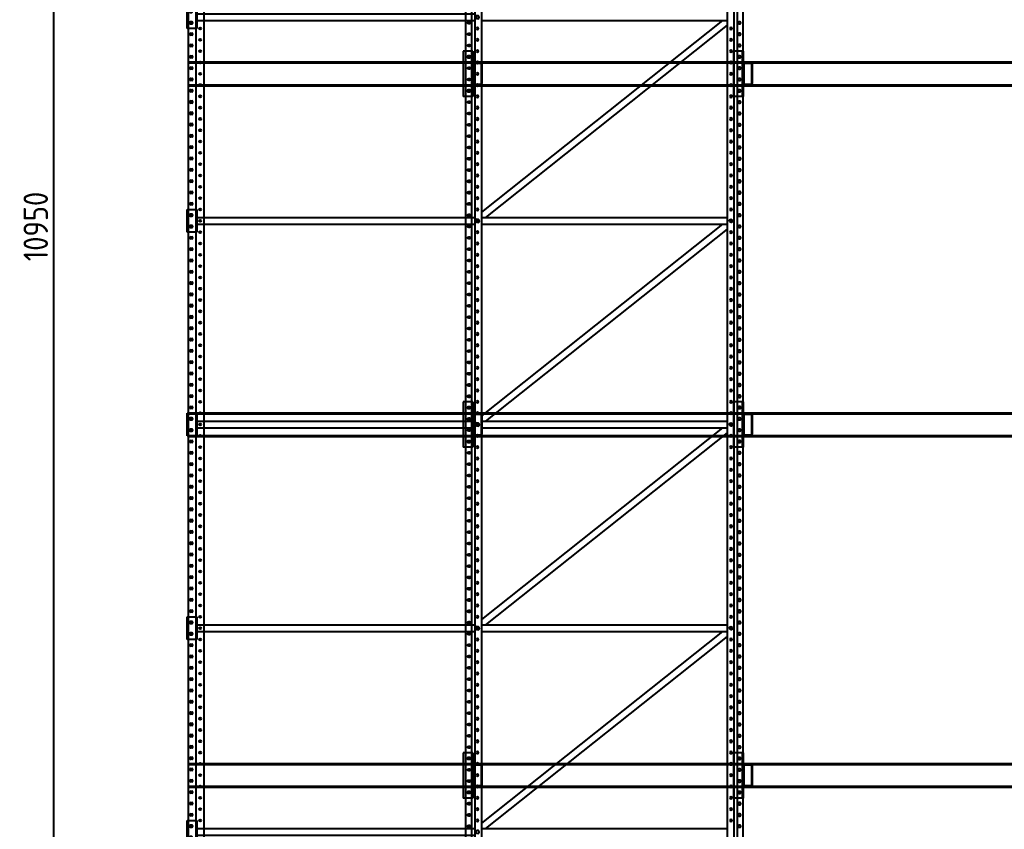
# Model space of a CAD drawing. Header units: millimetres. Extents: x 223 to 55669, y 510 to 13629.
# Drawn here: x 430 to 4778, y 3842 to 7420 of the extents above; entities that cross this region are included whole.
import ezdxf

# ---------------------------------------------------------------- set-up
doc = ezdxf.new("R2010")
doc.units = ezdxf.units.MM
doc.linetypes.add('LIN0', pattern=[0])
doc.layers.add('02', color=2, linetype='Continuous')
doc.layers.add('9.3 - LEGENDA', color=7, linetype='Continuous')
doc.layers.add('MONTANTE', color=170, linetype='LIN0', lineweight=25)
doc.styles.add('DIM', font='dim.shx')
doc.dimstyles.new('CORTES', dxfattribs={"dimscale": 1.2, "dimtxt": 90, "dimasz": 45, "dimexe": 1.25, "dimexo": 40, "dimgap": 20, "dimtad": 1, "dimdec": 0, "dimzin": 9, "dimdsep": 46, "dimtxsty": 'DIM', "dimblk": 'OBLIQUE', "dimcen": 2.5, "dimclrd": 256, "dimclre": 256, "dimclrt": 256, "dimadec": 0, "dimazin": 0, "dimtfac": 1, "dimtdec": 0, "dimtmove": 0, "dimatfit": 0, "dimldrblk": 'OBLIQUE', "dimfxl": 0.04, "dimtolj": 1, "dimtzin": 1, "dimarcsym": 0})

# ---------------------------------------------------------------- blocks, each defined once
blk = doc.blocks.new('*U66')
at = {"layer": 'MONTANTE'}
for p, q in [((-1277.6, 10954.8), (-1277.6, 64.7)), ((-1251.5, 10954.8), (-1251.5, 64.7)), ((-1237.1, 10954.8), (-1237.1, 4.8)), ((-1207.9, 10954.8), (-1207.9, 4.8)), ((-122.4, 10954.8), (-122.4, 4.8)), ((-93.2, 10954.8), (-93.2, 4.8)), ((-78.8, 10954.8), (-78.8, 64.7)), ((-52.6, 10954.8), (-52.6, 64.7)), ((-122.4, 6389.7), (-1207.9, 6389.7)), ((-122.4, 6389.7), (-1207.9, 6389.7)), ((-1207.9, 6368.6), (-141.4, 5519.7)), ((-1186.6, 6389.7), (-122.4, 5543.2)), ((-122.4, 5519.7), (-1207.9, 5519.7)), ((-122.4, 5519.7), (-1207.9, 5519.7)), ((-122.4, 5489.7), (-1207.9, 5489.7)), ((-122.4, 5489.7), (-1207.9, 5489.7)), ((-1186.6, 5489.7), (-122.4, 4643.2)), ((-1207.9, 5468.6), (-141.4, 4619.7)), ((-122.4, 4619.7), (-1207.9, 4619.7)), ((-122.4, 4619.7), (-1207.9, 4619.7)), ((-122.4, 4589.7), (-1207.9, 4589.7)), ((-122.4, 4589.7), (-1207.9, 4589.7)), ((-1207.9, 4568.6), (-141.4, 3719.7)), ((-1186.6, 4589.7), (-122.4, 3743.2)), ((-122.4, 3719.7), (-1207.9, 3719.7)), ((-122.4, 3719.7), (-1207.9, 3719.7)), ((-122.4, 3689.7), (-1207.9, 3689.7)), ((-122.4, 3689.7), (-1207.9, 3689.7)), ((-1207.9, 3668.6), (-141.4, 2819.7)), ((-1186.6, 3689.7), (-122.4, 2843.2)), ((-122.4, 2819.7), (-1207.9, 2819.7)), ((-122.4, 2819.7), (-1207.9, 2819.7))]:
    blk.add_line(p, q, dxfattribs=at)
for points in [[(-1260.7, 6374.7), (-1263.7, 6374.7, -1), (-1263.7, 6383.7), (-1260.7, 6383.7, -1)], [(-69.6, 6374.7), (-66.6, 6374.7, 1), (-66.6, 6383.7), (-69.6, 6383.7, 1)], [(-1260.7, 6324.7), (-1263.7, 6324.7, -1), (-1263.7, 6333.7), (-1260.7, 6333.7, -1)], [(-69.6, 6324.7), (-66.6, 6324.7, 1), (-66.6, 6333.7), (-69.6, 6333.7, 1)], [(-1260.7, 6274.7), (-1263.7, 6274.7, -1), (-1263.7, 6283.7), (-1260.7, 6283.7, -1)], [(-69.6, 6274.7), (-66.6, 6274.7, 1), (-66.6, 6283.7), (-69.6, 6283.7, 1)], [(-1260.7, 6224.7), (-1263.7, 6224.7, -1), (-1263.7, 6233.7), (-1260.7, 6233.7, -1)], [(-69.6, 6224.7), (-66.6, 6224.7, 1), (-66.6, 6233.7), (-69.6, 6233.7, 1)], [(-1260.7, 6174.7), (-1263.7, 6174.7, -1), (-1263.7, 6183.7), (-1260.7, 6183.7, -1)], [(-69.6, 6174.7), (-66.6, 6174.7, 1), (-66.6, 6183.7), (-69.6, 6183.7, 1)], [(-1260.7, 6124.7), (-1263.7, 6124.7, -1), (-1263.7, 6133.7), (-1260.7, 6133.7, -1)], [(-69.6, 6124.7), (-66.6, 6124.7, 1), (-66.6, 6133.7), (-69.6, 6133.7, 1)], [(-1260.7, 6074.7), (-1263.7, 6074.7, -1), (-1263.7, 6083.7), (-1260.7, 6083.7, -1)], [(-69.6, 6074.7), (-66.6, 6074.7, 1), (-66.6, 6083.7), (-69.6, 6083.7, 1)], [(-1260.7, 6024.7), (-1263.7, 6024.7, -1), (-1263.7, 6033.7), (-1260.7, 6033.7, -1)], [(-69.6, 6024.7), (-66.6, 6024.7, 1), (-66.6, 6033.7), (-69.6, 6033.7, 1)], [(-1260.7, 5974.7), (-1263.7, 5974.7, -1), (-1263.7, 5983.7), (-1260.7, 5983.7, -1)], [(-69.6, 5974.7), (-66.6, 5974.7, 1), (-66.6, 5983.7), (-69.6, 5983.7, 1)], [(-1260.7, 5924.7), (-1263.7, 5924.7, -1), (-1263.7, 5933.7), (-1260.7, 5933.7, -1)], [(-69.6, 5924.7), (-66.6, 5924.7, 1), (-66.6, 5933.7), (-69.6, 5933.7, 1)], [(-1260.7, 5874.7), (-1263.7, 5874.7, -1), (-1263.7, 5883.7), (-1260.7, 5883.7, -1)], [(-69.6, 5874.7), (-66.6, 5874.7, 1), (-66.6, 5883.7), (-69.6, 5883.7, 1)], [(-1260.7, 5824.7), (-1263.7, 5824.7, -1), (-1263.7, 5833.7), (-1260.7, 5833.7, -1)], [(-69.6, 5824.7), (-66.6, 5824.7, 1), (-66.6, 5833.7), (-69.6, 5833.7, 1)], [(-1260.7, 5774.7), (-1263.7, 5774.7, -1), (-1263.7, 5783.7), (-1260.7, 5783.7, -1)], [(-69.6, 5774.7), (-66.6, 5774.7, 1), (-66.6, 5783.7), (-69.6, 5783.7, 1)], [(-1260.7, 5724.7), (-1263.7, 5724.7, -1), (-1263.7, 5733.7), (-1260.7, 5733.7, -1)], [(-69.6, 5724.7), (-66.6, 5724.7, 1), (-66.6, 5733.7), (-69.6, 5733.7, 1)], [(-1260.7, 5674.7), (-1263.7, 5674.7, -1), (-1263.7, 5683.7), (-1260.7, 5683.7, -1)], [(-69.6, 5674.7), (-66.6, 5674.7, 1), (-66.6, 5683.7), (-69.6, 5683.7, 1)], [(-1260.7, 5624.7), (-1263.7, 5624.7, -1), (-1263.7, 5633.7), (-1260.7, 5633.7, -1)], [(-69.6, 5624.7), (-66.6, 5624.7, 1), (-66.6, 5633.7), (-69.6, 5633.7, 1)], [(-1260.7, 5574.7), (-1263.7, 5574.7, -1), (-1263.7, 5583.7), (-1260.7, 5583.7, -1)], [(-69.6, 5574.7), (-66.6, 5574.7, 1), (-66.6, 5583.7), (-69.6, 5583.7, 1)], [(-1260.7, 5524.7), (-1263.7, 5524.7, -1), (-1263.7, 5533.7), (-1260.7, 5533.7, -1)], [(-69.6, 5524.7), (-66.6, 5524.7, 1), (-66.6, 5533.7), (-69.6, 5533.7, 1)], [(-1260.7, 5474.7), (-1263.7, 5474.7, -1), (-1263.7, 5483.7), (-1260.7, 5483.7, -1)], [(-69.6, 5474.7), (-66.6, 5474.7, 1), (-66.6, 5483.7), (-69.6, 5483.7, 1)], [(-1260.7, 5424.7), (-1263.7, 5424.7, -1), (-1263.7, 5433.7), (-1260.7, 5433.7, -1)], [(-69.6, 5424.7), (-66.6, 5424.7, 1), (-66.6, 5433.7), (-69.6, 5433.7, 1)], [(-1260.7, 5374.7), (-1263.7, 5374.7, -1), (-1263.7, 5383.7), (-1260.7, 5383.7, -1)], [(-69.6, 5374.7), (-66.6, 5374.7, 1), (-66.6, 5383.7), (-69.6, 5383.7, 1)], [(-1260.7, 5324.7), (-1263.7, 5324.7, -1), (-1263.7, 5333.7), (-1260.7, 5333.7, -1)], [(-69.6, 5324.7), (-66.6, 5324.7, 1), (-66.6, 5333.7), (-69.6, 5333.7, 1)], [(-1260.7, 5274.7), (-1263.7, 5274.7, -1), (-1263.7, 5283.7), (-1260.7, 5283.7, -1)], [(-69.6, 5274.7), (-66.6, 5274.7, 1), (-66.6, 5283.7), (-69.6, 5283.7, 1)], [(-1260.7, 5224.7), (-1263.7, 5224.7, -1), (-1263.7, 5233.7), (-1260.7, 5233.7, -1)], [(-69.6, 5224.7), (-66.6, 5224.7, 1), (-66.6, 5233.7), (-69.6, 5233.7, 1)], [(-1260.7, 5174.7), (-1263.7, 5174.7, -1), (-1263.7, 5183.7), (-1260.7, 5183.7, -1)], [(-69.6, 5174.7), (-66.6, 5174.7, 1), (-66.6, 5183.7), (-69.6, 5183.7, 1)], [(-1260.7, 5124.7), (-1263.7, 5124.7, -1), (-1263.7, 5133.7), (-1260.7, 5133.7, -1)], [(-69.6, 5124.7), (-66.6, 5124.7, 1), (-66.6, 5133.7), (-69.6, 5133.7, 1)], [(-1260.7, 5074.7), (-1263.7, 5074.7, -1), (-1263.7, 5083.7), (-1260.7, 5083.7, -1)], [(-69.6, 5074.7), (-66.6, 5074.7, 1), (-66.6, 5083.7), (-69.6, 5083.7, 1)], [(-1260.7, 5024.7), (-1263.7, 5024.7, -1), (-1263.7, 5033.7), (-1260.7, 5033.7, -1)], [(-69.6, 5024.7), (-66.6, 5024.7, 1), (-66.6, 5033.7), (-69.6, 5033.7, 1)], [(-1260.7, 4974.7), (-1263.7, 4974.7, -1), (-1263.7, 4983.7), (-1260.7, 4983.7, -1)], [(-69.6, 4974.7), (-66.6, 4974.7, 1), (-66.6, 4983.7), (-69.6, 4983.7, 1)], [(-1260.7, 4924.7), (-1263.7, 4924.7, -1), (-1263.7, 4933.7), (-1260.7, 4933.7, -1)], [(-69.6, 4924.7), (-66.6, 4924.7, 1), (-66.6, 4933.7), (-69.6, 4933.7, 1)], [(-1260.7, 4874.7), (-1263.7, 4874.7, -1), (-1263.7, 4883.7), (-1260.7, 4883.7, -1)], [(-69.6, 4874.7), (-66.6, 4874.7, 1), (-66.6, 4883.7), (-69.6, 4883.7, 1)], [(-1260.7, 4824.7), (-1263.7, 4824.7, -1), (-1263.7, 4833.7), (-1260.7, 4833.7, -1)], [(-69.6, 4824.7), (-66.6, 4824.7, 1), (-66.6, 4833.7), (-69.6, 4833.7, 1)], [(-1260.7, 4774.7), (-1263.7, 4774.7, -1), (-1263.7, 4783.7), (-1260.7, 4783.7, -1)], [(-69.6, 4774.7), (-66.6, 4774.7, 1), (-66.6, 4783.7), (-69.6, 4783.7, 1)], [(-1260.7, 4724.7), (-1263.7, 4724.7, -1), (-1263.7, 4733.7), (-1260.7, 4733.7, -1)], [(-69.6, 4724.7), (-66.6, 4724.7, 1), (-66.6, 4733.7), (-69.6, 4733.7, 1)], [(-1260.7, 4674.7), (-1263.7, 4674.7, -1), (-1263.7, 4683.7), (-1260.7, 4683.7, -1)], [(-69.6, 4674.7), (-66.6, 4674.7, 1), (-66.6, 4683.7), (-69.6, 4683.7, 1)], [(-1260.7, 4624.7), (-1263.7, 4624.7, -1), (-1263.7, 4633.7), (-1260.7, 4633.7, -1)], [(-69.6, 4624.7), (-66.6, 4624.7, 1), (-66.6, 4633.7), (-69.6, 4633.7, 1)], [(-1260.7, 4574.7), (-1263.7, 4574.7, -1), (-1263.7, 4583.7), (-1260.7, 4583.7, -1)], [(-69.6, 4574.7), (-66.6, 4574.7, 1), (-66.6, 4583.7), (-69.6, 4583.7, 1)], [(-1260.7, 4524.7), (-1263.7, 4524.7, -1), (-1263.7, 4533.7), (-1260.7, 4533.7, -1)], [(-69.6, 4524.7), (-66.6, 4524.7, 1), (-66.6, 4533.7), (-69.6, 4533.7, 1)], [(-1260.7, 4474.7), (-1263.7, 4474.7, -1), (-1263.7, 4483.7), (-1260.7, 4483.7, -1)], [(-69.6, 4474.7), (-66.6, 4474.7, 1), (-66.6, 4483.7), (-69.6, 4483.7, 1)], [(-1260.7, 4424.7), (-1263.7, 4424.7, -1), (-1263.7, 4433.7), (-1260.7, 4433.7, -1)], [(-69.6, 4424.7), (-66.6, 4424.7, 1), (-66.6, 4433.7), (-69.6, 4433.7, 1)], [(-1260.7, 4374.7), (-1263.7, 4374.7, -1), (-1263.7, 4383.7), (-1260.7, 4383.7, -1)], [(-69.6, 4374.7), (-66.6, 4374.7, 1), (-66.6, 4383.7), (-69.6, 4383.7, 1)], [(-1260.7, 4324.7), (-1263.7, 4324.7, -1), (-1263.7, 4333.7), (-1260.7, 4333.7, -1)], [(-69.6, 4324.7), (-66.6, 4324.7, 1), (-66.6, 4333.7), (-69.6, 4333.7, 1)], [(-1260.7, 4274.7), (-1263.7, 4274.7, -1), (-1263.7, 4283.7), (-1260.7, 4283.7, -1)], [(-69.6, 4274.7), (-66.6, 4274.7, 1), (-66.6, 4283.7), (-69.6, 4283.7, 1)], [(-1260.7, 4224.7), (-1263.7, 4224.7, -1), (-1263.7, 4233.7), (-1260.7, 4233.7, -1)], [(-69.6, 4224.7), (-66.6, 4224.7, 1), (-66.6, 4233.7), (-69.6, 4233.7, 1)], [(-1260.7, 4174.7), (-1263.7, 4174.7, -1), (-1263.7, 4183.7), (-1260.7, 4183.7, -1)], [(-69.6, 4174.7), (-66.6, 4174.7, 1), (-66.6, 4183.7), (-69.6, 4183.7, 1)], [(-1260.7, 4124.7), (-1263.7, 4124.7, -1), (-1263.7, 4133.7), (-1260.7, 4133.7, -1)], [(-69.6, 4124.7), (-66.6, 4124.7, 1), (-66.6, 4133.7), (-69.6, 4133.7, 1)], [(-1260.7, 4074.7), (-1263.7, 4074.7, -1), (-1263.7, 4083.7), (-1260.7, 4083.7, -1)], [(-69.6, 4074.7), (-66.6, 4074.7, 1), (-66.6, 4083.7), (-69.6, 4083.7, 1)], [(-1260.7, 4024.7), (-1263.7, 4024.7, -1), (-1263.7, 4033.7), (-1260.7, 4033.7, -1)], [(-69.6, 4024.7), (-66.6, 4024.7, 1), (-66.6, 4033.7), (-69.6, 4033.7, 1)], [(-1260.7, 3974.7), (-1263.7, 3974.7, -1), (-1263.7, 3983.7), (-1260.7, 3983.7, -1)], [(-69.6, 3974.7), (-66.6, 3974.7, 1), (-66.6, 3983.7), (-69.6, 3983.7, 1)], [(-1260.7, 3924.7), (-1263.7, 3924.7, -1), (-1263.7, 3933.7), (-1260.7, 3933.7, -1)], [(-69.6, 3924.7), (-66.6, 3924.7, 1), (-66.6, 3933.7), (-69.6, 3933.7, 1)], [(-1260.7, 3874.7), (-1263.7, 3874.7, -1), (-1263.7, 3883.7), (-1260.7, 3883.7, -1)], [(-69.6, 3874.7), (-66.6, 3874.7, 1), (-66.6, 3883.7), (-69.6, 3883.7, 1)], [(-1260.7, 3824.7), (-1263.7, 3824.7, -1), (-1263.7, 3833.7), (-1260.7, 3833.7, -1)], [(-69.6, 3824.7), (-66.6, 3824.7, 1), (-66.6, 3833.7), (-69.6, 3833.7, 1)], [(-1260.7, 3774.7), (-1263.7, 3774.7, -1), (-1263.7, 3783.7), (-1260.7, 3783.7, -1)], [(-69.6, 3774.7), (-66.6, 3774.7, 1), (-66.6, 3783.7), (-69.6, 3783.7, 1)], [(-1260.7, 3724.7), (-1263.7, 3724.7, -1), (-1263.7, 3733.7), (-1260.7, 3733.7, -1)], [(-69.6, 3724.7), (-66.6, 3724.7, 1), (-66.6, 3733.7), (-69.6, 3733.7, 1)], [(-1260.7, 3674.7), (-1263.7, 3674.7, -1), (-1263.7, 3683.7), (-1260.7, 3683.7, -1)], [(-69.6, 3674.7), (-66.6, 3674.7, 1), (-66.6, 3683.7), (-69.6, 3683.7, 1)], [(-1260.7, 3624.7), (-1263.7, 3624.7, -1), (-1263.7, 3633.7), (-1260.7, 3633.7, -1)], [(-69.6, 3624.7), (-66.6, 3624.7, 1), (-66.6, 3633.7), (-69.6, 3633.7, 1)], [(-1260.7, 3574.7), (-1263.7, 3574.7, -1), (-1263.7, 3583.7), (-1260.7, 3583.7, -1)], [(-69.6, 3574.7), (-66.6, 3574.7, 1), (-66.6, 3583.7), (-69.6, 3583.7, 1)], [(-1260.7, 3524.7), (-1263.7, 3524.7, -1), (-1263.7, 3533.7), (-1260.7, 3533.7, -1)], [(-69.6, 3524.7), (-66.6, 3524.7, 1), (-66.6, 3533.7), (-69.6, 3533.7, 1)], [(-1260.7, 3474.7), (-1263.7, 3474.7, -1), (-1263.7, 3483.7), (-1260.7, 3483.7, -1)], [(-69.6, 3474.7), (-66.6, 3474.7, 1), (-66.6, 3483.7), (-69.6, 3483.7, 1)], [(-1260.7, 3424.7), (-1263.7, 3424.7, -1), (-1263.7, 3433.7), (-1260.7, 3433.7, -1)], [(-69.6, 3424.7), (-66.6, 3424.7, 1), (-66.6, 3433.7), (-69.6, 3433.7, 1)], [(-1260.7, 3374.7), (-1263.7, 3374.7, -1), (-1263.7, 3383.7), (-1260.7, 3383.7, -1)], [(-69.6, 3374.7), (-66.6, 3374.7, 1), (-66.6, 3383.7), (-69.6, 3383.7, 1)], [(-1260.7, 3324.7), (-1263.7, 3324.7, -1), (-1263.7, 3333.7), (-1260.7, 3333.7, -1)], [(-69.6, 3324.7), (-66.6, 3324.7, 1), (-66.6, 3333.7), (-69.6, 3333.7, 1)], [(-1260.7, 3274.7), (-1263.7, 3274.7, -1), (-1263.7, 3283.7), (-1260.7, 3283.7, -1)], [(-69.6, 3274.7), (-66.6, 3274.7, 1), (-66.6, 3283.7), (-69.6, 3283.7, 1)], [(-1260.7, 3224.7), (-1263.7, 3224.7, -1), (-1263.7, 3233.7), (-1260.7, 3233.7, -1)], [(-69.6, 3224.7), (-66.6, 3224.7, 1), (-66.6, 3233.7), (-69.6, 3233.7, 1)], [(-1260.7, 3174.7), (-1263.7, 3174.7, -1), (-1263.7, 3183.7), (-1260.7, 3183.7, -1)], [(-69.6, 3174.7), (-66.6, 3174.7, 1), (-66.6, 3183.7), (-69.6, 3183.7, 1)], [(-1260.7, 3124.7), (-1263.7, 3124.7, -1), (-1263.7, 3133.7), (-1260.7, 3133.7, -1)], [(-69.6, 3124.7), (-66.6, 3124.7, 1), (-66.6, 3133.7), (-69.6, 3133.7, 1)], [(-1260.7, 3074.7), (-1263.7, 3074.7, -1), (-1263.7, 3083.7), (-1260.7, 3083.7, -1)], [(-69.6, 3074.7), (-66.6, 3074.7, 1), (-66.6, 3083.7), (-69.6, 3083.7, 1)], [(-1260.7, 3024.7), (-1263.7, 3024.7, -1), (-1263.7, 3033.7), (-1260.7, 3033.7, -1)], [(-69.6, 3024.7), (-66.6, 3024.7, 1), (-66.6, 3033.7), (-69.6, 3033.7, 1)], [(-1260.7, 2974.7), (-1263.7, 2974.7, -1), (-1263.7, 2983.7), (-1260.7, 2983.7, -1)], [(-69.6, 2974.7), (-66.6, 2974.7, 1), (-66.6, 2983.7), (-69.6, 2983.7, 1)], [(-1260.7, 2924.7), (-1263.7, 2924.7, -1), (-1263.7, 2933.7), (-1260.7, 2933.7, -1)], [(-69.6, 2924.7), (-66.6, 2924.7, 1), (-66.6, 2933.7), (-69.6, 2933.7, 1)], [(-1260.7, 2874.7), (-1263.7, 2874.7, -1), (-1263.7, 2883.7), (-1260.7, 2883.7, -1)], [(-69.6, 2874.7), (-66.6, 2874.7, 1), (-66.6, 2883.7), (-69.6, 2883.7, 1)], [(-1260.7, 2824.7), (-1263.7, 2824.7, -1), (-1263.7, 2833.7), (-1260.7, 2833.7, -1)], [(-69.6, 2824.7), (-66.6, 2824.7, 1), (-66.6, 2833.7), (-69.6, 2833.7, 1)]]:
    blk.add_lwpolyline(points, format="xyb", close=True, dxfattribs=at)
for points in [[(-1223.9, 5512), (-1230.7, 5509.2), (-1231.7, 5502), (-1225.9, 5497.5), (-1219.1, 5500.3), (-1218.1, 5507.5), (-1223.9, 5512)], [(-1223.9, 5512), (-1230.7, 5509.2), (-1231.7, 5502), (-1225.9, 5497.5), (-1219.1, 5500.3), (-1218.1, 5507.5), (-1223.9, 5512)], [(-104.4, 5512), (-111.2, 5509.2), (-112.2, 5502), (-106.4, 5497.5), (-99.6, 5500.3), (-98.6, 5507.5), (-104.4, 5512)], [(-104.4, 5512), (-111.2, 5509.2), (-112.2, 5502), (-106.4, 5497.5), (-99.6, 5500.3), (-98.6, 5507.5), (-104.4, 5512)], [(-1223.9, 4612), (-1230.7, 4609.2), (-1231.7, 4602), (-1225.9, 4597.5), (-1219.1, 4600.3), (-1218.1, 4607.5), (-1223.9, 4612)], [(-1223.9, 4612), (-1230.7, 4609.2), (-1231.7, 4602), (-1225.9, 4597.5), (-1219.1, 4600.3), (-1218.1, 4607.5), (-1223.9, 4612)], [(-104.4, 4612), (-111.2, 4609.2), (-112.2, 4602), (-106.4, 4597.5), (-99.6, 4600.3), (-98.6, 4607.5), (-104.4, 4612)], [(-104.4, 4612), (-111.2, 4609.2), (-112.2, 4602), (-106.4, 4597.5), (-99.6, 4600.3), (-98.6, 4607.5), (-104.4, 4612)], [(-1223.9, 3712), (-1230.7, 3709.2), (-1231.7, 3702), (-1225.9, 3697.5), (-1219.1, 3700.3), (-1218.1, 3707.5), (-1223.9, 3712)], [(-1223.9, 3712), (-1230.7, 3709.2), (-1231.7, 3702), (-1225.9, 3697.5), (-1219.1, 3700.3), (-1218.1, 3707.5), (-1223.9, 3712)], [(-104.4, 3712), (-111.2, 3709.2), (-112.2, 3702), (-106.4, 3697.5), (-99.6, 3700.3), (-98.6, 3707.5), (-104.4, 3712)], [(-104.4, 3712), (-111.2, 3709.2), (-112.2, 3702), (-106.4, 3697.5), (-99.6, 3700.3), (-98.6, 3707.5), (-104.4, 3712)]]:
    blk.add_lwpolyline(points, dxfattribs=at)
for centre in [(-1224.9, 6354.7), (-105.4, 6354.7), (-1224.9, 6304.7), (-105.4, 6304.7), (-1224.9, 6254.7), (-105.4, 6254.7), (-1224.9, 6204.7), (-105.4, 6204.7), (-1224.9, 6154.7), (-105.4, 6154.7), (-1224.9, 6104.7), (-105.4, 6104.7), (-1224.9, 6054.7), (-105.4, 6054.7), (-1224.9, 6004.7), (-105.4, 6004.7), (-1224.9, 5954.7), (-105.4, 5954.7), (-1224.9, 5904.7), (-105.4, 5904.7), (-1224.9, 5854.7), (-105.4, 5854.7), (-1224.9, 5804.7), (-105.4, 5804.7), (-1224.9, 5754.7), (-105.4, 5754.7), (-1224.9, 5704.7), (-105.4, 5704.7), (-1224.9, 5654.7), (-105.4, 5654.7), (-1224.9, 5604.7), (-105.4, 5604.7), (-1224.9, 5554.7), (-105.4, 5554.7), (-1224.9, 5504.7), (-105.4, 5504.7), (-1224.9, 5454.7), (-105.4, 5454.7), (-1224.9, 5404.7), (-105.4, 5404.7), (-1224.9, 5354.7), (-105.4, 5354.7), (-1224.9, 5304.7), (-105.4, 5304.7), (-1224.9, 5254.7), (-105.4, 5254.7), (-1224.9, 5204.7), (-105.4, 5204.7), (-1224.9, 5154.7), (-105.4, 5154.7), (-1224.9, 5104.7), (-105.4, 5104.7), (-1224.9, 5054.7), (-105.4, 5054.7), (-1224.9, 5004.7), (-105.4, 5004.7), (-1224.9, 4954.7), (-105.4, 4954.7), (-1224.9, 4904.7), (-105.4, 4904.7), (-1224.9, 4854.7), (-105.4, 4854.7), (-1224.9, 4804.7), (-105.4, 4804.7), (-1224.9, 4754.7), (-105.4, 4754.7), (-1224.9, 4704.7), (-105.4, 4704.7), (-1224.9, 4654.7), (-105.4, 4654.7), (-1224.9, 4604.7), (-105.4, 4604.7), (-1224.9, 4554.7), (-105.4, 4554.7), (-1224.9, 4504.7), (-105.4, 4504.7), (-1224.9, 4454.7), (-105.4, 4454.7), (-1224.9, 4404.7), (-105.4, 4404.7), (-1224.9, 4354.7), (-105.4, 4354.7), (-1224.9, 4304.7), (-105.4, 4304.7), (-1224.9, 4254.7), (-105.4, 4254.7), (-1224.9, 4204.7), (-105.4, 4204.7), (-1224.9, 4154.7), (-105.4, 4154.7), (-1224.9, 4104.7), (-105.4, 4104.7), (-1224.9, 4054.7), (-105.4, 4054.7), (-1224.9, 4004.7), (-105.4, 4004.7), (-1224.9, 3954.7), (-105.4, 3954.7), (-1224.9, 3904.7), (-105.4, 3904.7), (-1224.9, 3854.7), (-105.4, 3854.7), (-1224.9, 3804.7), (-105.4, 3804.7), (-1224.9, 3754.7), (-105.4, 3754.7), (-1224.9, 3704.7), (-105.4, 3704.7), (-1224.9, 3654.7), (-105.4, 3654.7), (-1224.9, 3604.7), (-105.4, 3604.7), (-1224.9, 3554.7), (-105.4, 3554.7), (-1224.9, 3504.7), (-105.4, 3504.7), (-1224.9, 3454.7), (-105.4, 3454.7), (-1224.9, 3404.7), (-105.4, 3404.7), (-1224.9, 3354.7), (-105.4, 3354.7), (-1224.9, 3304.7), (-105.4, 3304.7), (-1224.9, 3254.7), (-105.4, 3254.7), (-1224.9, 3204.7), (-105.4, 3204.7), (-1224.9, 3154.7), (-105.4, 3154.7), (-1224.9, 3104.7), (-105.4, 3104.7), (-1224.9, 3054.7), (-105.4, 3054.7), (-1224.9, 3004.7), (-105.4, 3004.7), (-1224.9, 2954.7), (-105.4, 2954.7), (-1224.9, 2904.7), (-105.4, 2904.7), (-1224.9, 2854.7), (-105.4, 2854.7)]:
    blk.add_circle(centre, 4.5, dxfattribs=at)
blk = doc.blocks.new('*U356')
blk.add_blockref('*U66', (145, -6477.375))
blk = doc.blocks.new('*U355')
at = {"color": 0, "linetype": 'ByBlock', "lineweight": -2, "transparency": 16777216}
blk.add_blockref('*U356', (0, 0), dxfattribs=at)
blk = doc.blocks.new('*U74')
at = {"color": 7, "linetype": 'Continuous', "lineweight": 25}
for p, q in [((-38, 50), (-38, -150)), ((0, 50), (0, -150)), ((4.2, 50), (4.2, -150)), ((-10.6, 29), (-15.6, 29)), ((-15.6, 21), (-10.6, 21)), ((6.2, -17.8), (4.2, -17.8)), ((6.2, -6.8), (6.2, -17.8)), ((8.2, -91.9), (8.2, -7.8)), ((44.2, -2.8), (8.2, -2.8)), ((40.2, -4.8), (8.2, -4.8)), ((42.2, -92.9), (42.2, -6.8)), ((44.2, -92.9), (44.2, -9.8)), ((6.2, -81.9), (4.2, -81.9)), ((6.2, -81.9), (6.2, -92.9)), ((-10.6, -121), (-15.6, -121)), ((-15.6, -129), (-10.6, -129)), ((8.2, -94.9), (40.2, -94.9)), ((8.2, -96.9), (40.2, -96.9))]:
    blk.add_line(p, q, dxfattribs=at)
for p, q in [((4.2, 50), (-38, 50)), ((4.2, 0), (44.2, 0)), ((44.2, 0), (44.2, -6.8)), ((44.2, -6.8), (44.2, -92.9)), ((44.2, -100), (4.2, -100)), ((40.2, -96.9), (44.2, -96.9)), ((44.2, -100), (44.2, -92.9)), ((4.2, -150), (-38, -150))]:
    blk.add_line(p, q)
for centre, radius, start, end in [((-15.6, 25), 4, 90, 270), ((-10.6, 25), 4, 270, 90), ((8.2, -6.8), 4, 90, 180), ((8.2, -6.8), 2, 90, 180), ((11.2, -7.8), 3, 90, 180), ((40.2, -6.8), 4, 0, 90), ((40.2, -6.8), 2, 0, 90), ((-15.6, -125), 4, 90, 270), ((-10.6, -125), 4, 270, 90), ((8.2, -92.9), 4, 180, 270), ((8.2, -92.9), 2, 180, 270), ((11.2, -91.9), 3, 180, 270), ((40.2, -92.9), 2, 270, 0), ((40.2, -92.9), 4, 270, 0)]:
    blk.add_arc(centre, radius, start, end, dxfattribs=at)
blk = doc.blocks.new('*U358')
for points in [[(-957, 50.5), (-5858, 50.5), (-5858, 47.5), (-917, 47.5)], [(-917, -50.2), (-5858, -50.2), (-5858, -53.2), (-957, -53.2)]]:
    blk.add_lwpolyline(points)
at = {"layer": '02'}
for p in [(-4605.3, 49.3), (-3411.3, 49.3)]:
    blk.add_blockref('*U74', p, dxfattribs=at)
blk = doc.blocks.new('*U357')
at = {"color": 0, "linetype": 'ByBlock', "lineweight": -2, "transparency": 16777216}
for p in [(0, 4650), (0, 3100), (0, 1550)]:
    blk.add_blockref('*U358', p, dxfattribs=at)
blk = doc.blocks.new('_Oblique')
at = {"color": 0, "linetype": 'ByBlock', "lineweight": -2, "transparency": 16777216}
blk.add_line((-0.5, -0.5), (0.5, 0.5), dxfattribs=at)
blk = doc.blocks.new('*D462')
at = {"layer": '9.3 - LEGENDA', "lineweight": -2}
for p, q in [((1125.6, 11980.7), (577.2, 11980.7)), ((578.7, 11980.7), (578.7, 1030.7)), ((1172.4, 1030.7), (577.2, 1030.7))]:
    blk.add_line(p, q, dxfattribs=at)
at = {"layer": 'Defpoints', "color": 0}
for p in [(1173.6, 11980.7), (578.7, 1030.7), (1220.4, 1030.7)]:
    blk.add_point(p, dxfattribs=at)
at = {"layer": '9.3 - LEGENDA', "lineweight": -2, "xscale": 54, "yscale": 54, "zscale": 54}
for p, rotation in [((578.7, 11980.7), 90), ((578.7, 1030.7), 270)]:
    blk.add_blockref('_Oblique', p, dxfattribs=dict(at, rotation=rotation))
at = {"layer": '9.3 - LEGENDA', "insert": (500.7, 6505.7), "char_height": 108, "attachment_point": 5, "rotation": 90, "style": 'DIM'}
blk.add_mtext('\\A1;10950', dxfattribs=at)
blk = doc.blocks.new('*U161')
at = {"layer": 'MONTANTE'}
for p, q in [((-92.3, 10954.8), (-92.3, 64.7)), ((-56.7, 64.7), (-56.7, 10954.8)), ((-22.9, 10954.8), (-22.9, 4.7)), ((-79.7, 6384.3), (-76.7, 6384.3)), ((-76.7, 6375.3), (-79.7, 6375.3)), ((-79.7, 6334.3), (-76.7, 6334.3)), ((-76.7, 6325.3), (-79.7, 6325.3)), ((-79.7, 6284.3), (-76.7, 6284.3)), ((-76.7, 6275.3), (-79.7, 6275.3)), ((-79.7, 6234.3), (-76.7, 6234.3)), ((-76.7, 6225.3), (-79.7, 6225.3)), ((-79.7, 6184.3), (-76.7, 6184.3)), ((-76.7, 6175.3), (-79.7, 6175.3)), ((-79.7, 6134.3), (-76.7, 6134.3)), ((-76.7, 6125.3), (-79.7, 6125.3)), ((-79.7, 6084.3), (-76.7, 6084.3)), ((-76.7, 6075.3), (-79.7, 6075.3)), ((-79.7, 6034.3), (-76.7, 6034.3)), ((-76.7, 6025.3), (-79.7, 6025.3)), ((-79.7, 5984.3), (-76.7, 5984.3)), ((-76.7, 5975.3), (-79.7, 5975.3)), ((-79.7, 5934.3), (-76.7, 5934.3)), ((-76.7, 5925.3), (-79.7, 5925.3)), ((-79.7, 5884.3), (-76.7, 5884.3)), ((-76.7, 5875.3), (-79.7, 5875.3)), ((-79.7, 5834.3), (-76.7, 5834.3)), ((-76.7, 5825.3), (-79.7, 5825.3)), ((-79.7, 5784.3), (-76.7, 5784.3)), ((-76.7, 5775.3), (-79.7, 5775.3)), ((-79.7, 5734.3), (-76.7, 5734.3)), ((-76.7, 5725.3), (-79.7, 5725.3)), ((-79.7, 5684.3), (-76.7, 5684.3)), ((-76.7, 5675.3), (-79.7, 5675.3)), ((-79.7, 5634.3), (-76.7, 5634.3)), ((-76.7, 5625.3), (-79.7, 5625.3)), ((-79.7, 5584.3), (-76.7, 5584.3)), ((-76.7, 5575.3), (-79.7, 5575.3)), ((-79.7, 5534.3), (-76.7, 5534.3)), ((-76.7, 5525.3), (-79.7, 5525.3)), ((-79.7, 5484.3), (-76.7, 5484.3)), ((-76.7, 5475.3), (-79.7, 5475.3)), ((-79.7, 5434.3), (-76.7, 5434.3)), ((-76.7, 5425.3), (-79.7, 5425.3)), ((-79.7, 5384.3), (-76.7, 5384.3)), ((-76.7, 5375.3), (-79.7, 5375.3)), ((-79.7, 5334.3), (-76.7, 5334.3)), ((-76.7, 5325.3), (-79.7, 5325.3)), ((-79.7, 5284.3), (-76.7, 5284.3)), ((-76.7, 5275.3), (-79.7, 5275.3)), ((-79.7, 5234.3), (-76.7, 5234.3)), ((-76.7, 5225.3), (-79.7, 5225.3)), ((-79.7, 5184.3), (-76.7, 5184.3)), ((-76.7, 5175.3), (-79.7, 5175.3)), ((-79.7, 5134.3), (-76.7, 5134.3)), ((-76.7, 5125.3), (-79.7, 5125.3)), ((-79.7, 5084.3), (-76.7, 5084.3)), ((-76.7, 5075.3), (-79.7, 5075.3)), ((-79.7, 5034.3), (-76.7, 5034.3)), ((-76.7, 5025.3), (-79.7, 5025.3)), ((-79.7, 4984.3), (-76.7, 4984.3)), ((-76.7, 4975.3), (-79.7, 4975.3)), ((-79.7, 4934.3), (-76.7, 4934.3)), ((-76.7, 4925.3), (-79.7, 4925.3)), ((-79.7, 4884.3), (-76.7, 4884.3)), ((-76.7, 4875.3), (-79.7, 4875.3)), ((-79.7, 4834.3), (-76.7, 4834.3)), ((-76.7, 4825.3), (-79.7, 4825.3)), ((-79.7, 4784.3), (-76.7, 4784.3)), ((-76.7, 4775.3), (-79.7, 4775.3)), ((-79.7, 4734.3), (-76.7, 4734.3)), ((-76.7, 4725.3), (-79.7, 4725.3)), ((-79.7, 4684.3), (-76.7, 4684.3)), ((-76.7, 4675.3), (-79.7, 4675.3)), ((-79.7, 4634.3), (-76.7, 4634.3)), ((-76.7, 4625.3), (-79.7, 4625.3)), ((-79.7, 4584.3), (-76.7, 4584.3)), ((-76.7, 4575.3), (-79.7, 4575.3)), ((-79.7, 4534.3), (-76.7, 4534.3)), ((-76.7, 4525.3), (-79.7, 4525.3)), ((-79.7, 4484.3), (-76.7, 4484.3)), ((-76.7, 4475.3), (-79.7, 4475.3)), ((-79.7, 4434.3), (-76.7, 4434.3)), ((-76.7, 4425.3), (-79.7, 4425.3)), ((-79.7, 4384.3), (-76.7, 4384.3)), ((-76.7, 4375.3), (-79.7, 4375.3)), ((-79.7, 4334.3), (-76.7, 4334.3)), ((-76.7, 4325.3), (-79.7, 4325.3)), ((-79.7, 4284.3), (-76.7, 4284.3)), ((-76.7, 4275.3), (-79.7, 4275.3)), ((-79.7, 4234.3), (-76.7, 4234.3)), ((-76.7, 4225.3), (-79.7, 4225.3)), ((-79.7, 4184.3), (-76.7, 4184.3)), ((-76.7, 4175.3), (-79.7, 4175.3)), ((-79.7, 4134.3), (-76.7, 4134.3)), ((-76.7, 4125.3), (-79.7, 4125.3)), ((-79.7, 4084.3), (-76.7, 4084.3)), ((-76.7, 4075.3), (-79.7, 4075.3)), ((-79.7, 4034.3), (-76.7, 4034.3)), ((-76.7, 4025.3), (-79.7, 4025.3)), ((-79.7, 3984.3), (-76.7, 3984.3)), ((-76.7, 3975.3), (-79.7, 3975.3)), ((-79.7, 3934.3), (-76.7, 3934.3)), ((-76.7, 3925.3), (-79.7, 3925.3)), ((-79.7, 3884.3), (-76.7, 3884.3)), ((-76.7, 3875.3), (-79.7, 3875.3)), ((-79.7, 3834.3), (-76.7, 3834.3)), ((-76.7, 3825.3), (-79.7, 3825.3)), ((-79.7, 3784.3), (-76.7, 3784.3)), ((-76.7, 3775.3), (-79.7, 3775.3)), ((-79.7, 3734.3), (-76.7, 3734.3)), ((-76.7, 3725.3), (-79.7, 3725.3)), ((-79.7, 3684.3), (-76.7, 3684.3)), ((-76.7, 3675.3), (-79.7, 3675.3)), ((-79.7, 3634.3), (-76.7, 3634.3)), ((-76.7, 3625.3), (-79.7, 3625.3)), ((-79.7, 3584.3), (-76.7, 3584.3)), ((-76.7, 3575.3), (-79.7, 3575.3)), ((-79.7, 3534.3), (-76.7, 3534.3)), ((-76.7, 3525.3), (-79.7, 3525.3)), ((-79.7, 3484.3), (-76.7, 3484.3)), ((-76.7, 3475.3), (-79.7, 3475.3)), ((-79.7, 3434.3), (-76.7, 3434.3)), ((-76.7, 3425.3), (-79.7, 3425.3)), ((-79.7, 3384.3), (-76.7, 3384.3)), ((-76.7, 3375.3), (-79.7, 3375.3)), ((-79.7, 3334.3), (-76.7, 3334.3)), ((-76.7, 3325.3), (-79.7, 3325.3)), ((-79.7, 3284.3), (-76.7, 3284.3)), ((-76.7, 3275.3), (-79.7, 3275.3)), ((-79.7, 3234.3), (-76.7, 3234.3)), ((-76.7, 3225.3), (-79.7, 3225.3)), ((-79.7, 3184.3), (-76.7, 3184.3)), ((-76.7, 3175.3), (-79.7, 3175.3)), ((-79.7, 3134.3), (-76.7, 3134.3)), ((-76.7, 3125.3), (-79.7, 3125.3)), ((-79.7, 3084.3), (-76.7, 3084.3)), ((-76.7, 3075.3), (-79.7, 3075.3)), ((-79.7, 3034.3), (-76.7, 3034.3)), ((-76.7, 3025.3), (-79.7, 3025.3)), ((-79.7, 2984.3), (-76.7, 2984.3)), ((-76.7, 2975.3), (-79.7, 2975.3)), ((-79.7, 2934.3), (-76.7, 2934.3)), ((-76.7, 2925.3), (-79.7, 2925.3)), ((-79.7, 2884.3), (-76.7, 2884.3)), ((-76.7, 2875.3), (-79.7, 2875.3)), ((-79.7, 2834.3), (-76.7, 2834.3)), ((-76.7, 2825.3), (-79.7, 2825.3))]:
    blk.add_line(p, q, dxfattribs=at)
for centre in [(-39, 6354.8), (-39, 6304.8), (-39, 6254.8), (-39, 6204.8), (-39, 6154.8), (-39, 6104.8), (-39, 6054.8), (-39, 6004.8), (-39, 5954.8), (-39, 5904.8), (-39, 5854.8), (-39, 5804.8), (-39, 5754.8), (-39, 5704.8), (-39, 5654.8), (-39, 5604.8), (-39, 5554.8), (-39, 5504.8), (-39, 5454.8), (-39, 5404.8), (-39, 5354.8), (-39, 5304.8), (-39, 5254.8), (-39, 5204.8), (-39, 5154.8), (-39, 5104.8), (-39, 5054.8), (-39, 5004.8), (-39, 4954.8), (-39, 4904.8), (-39, 4854.8), (-39, 4804.8), (-39, 4754.8), (-39, 4704.8), (-39, 4654.8), (-39, 4604.8), (-39, 4554.8), (-39, 4504.8), (-39, 4454.8), (-39, 4404.8), (-39, 4354.8), (-39, 4304.8), (-39, 4254.8), (-39, 4204.8), (-39, 4154.8), (-39, 4104.8), (-39, 4054.8), (-39, 4004.8), (-39, 3954.8), (-39, 3904.8), (-39, 3854.8), (-39, 3804.8), (-39, 3754.8), (-39, 3704.8), (-39, 3654.8), (-39, 3604.8), (-39, 3554.8), (-39, 3504.8), (-39, 3454.8), (-39, 3404.8), (-39, 3354.8), (-39, 3304.8), (-39, 3254.8), (-39, 3204.8), (-39, 3154.8), (-39, 3104.8), (-39, 3054.8), (-39, 3004.8), (-39, 2954.8), (-39, 2904.8), (-39, 2854.8)]:
    blk.add_circle(centre, 4.5, dxfattribs=at)
for centre, start, end in [((-79.7, 6379.8), 90, 270), ((-76.7, 6379.8), 270, 90), ((-79.7, 6329.8), 90, 270), ((-76.7, 6329.8), 270, 90), ((-79.7, 6279.8), 90, 270), ((-76.7, 6279.8), 270, 90), ((-79.7, 6229.8), 90, 270), ((-76.7, 6229.8), 270, 90), ((-79.7, 6179.8), 90, 270), ((-76.7, 6179.8), 270, 90), ((-79.7, 6129.8), 90, 270), ((-76.7, 6129.8), 270, 90), ((-79.7, 6079.8), 90, 270), ((-76.7, 6079.8), 270, 90), ((-79.7, 6029.8), 90, 270), ((-76.7, 6029.8), 270, 90), ((-79.7, 5979.8), 90, 270), ((-76.7, 5979.8), 270, 90), ((-79.7, 5929.8), 90, 270), ((-76.7, 5929.8), 270, 90), ((-79.7, 5879.8), 90, 270), ((-76.7, 5879.8), 270, 90), ((-79.7, 5829.8), 90, 270), ((-76.7, 5829.8), 270, 90), ((-79.7, 5779.8), 90, 270), ((-76.7, 5779.8), 270, 90), ((-79.7, 5729.8), 90, 270), ((-76.7, 5729.8), 270, 90), ((-79.7, 5679.8), 90, 270), ((-76.7, 5679.8), 270, 90), ((-79.7, 5629.8), 90, 270), ((-76.7, 5629.8), 270, 90), ((-79.7, 5579.8), 90, 270), ((-76.7, 5579.8), 270, 90), ((-79.7, 5529.8), 90, 270), ((-76.7, 5529.8), 270, 90), ((-79.7, 5479.8), 90, 270), ((-76.7, 5479.8), 270, 90), ((-79.7, 5429.8), 90, 270), ((-76.7, 5429.8), 270, 90), ((-79.7, 5379.8), 90, 270), ((-76.7, 5379.8), 270, 90), ((-79.7, 5329.8), 90, 270), ((-76.7, 5329.8), 270, 90), ((-79.7, 5279.8), 90, 270), ((-76.7, 5279.8), 270, 90), ((-79.7, 5229.8), 90, 270), ((-76.7, 5229.8), 270, 90), ((-79.7, 5179.8), 90, 270), ((-76.7, 5179.8), 270, 90), ((-79.7, 5129.8), 90, 270), ((-76.7, 5129.8), 270, 90), ((-79.7, 5079.8), 90, 270), ((-76.7, 5079.8), 270, 90), ((-79.7, 5029.8), 90, 270), ((-76.7, 5029.8), 270, 90), ((-79.7, 4979.8), 90, 270), ((-76.7, 4979.8), 270, 90), ((-79.7, 4929.8), 90, 270), ((-76.7, 4929.8), 270, 90), ((-79.7, 4879.8), 90, 270), ((-76.7, 4879.8), 270, 90), ((-79.7, 4829.8), 90, 270), ((-76.7, 4829.8), 270, 90), ((-79.7, 4779.8), 90, 270), ((-76.7, 4779.8), 270, 90), ((-79.7, 4729.8), 90, 270), ((-76.7, 4729.8), 270, 90), ((-79.7, 4679.8), 90, 270), ((-76.7, 4679.8), 270, 90), ((-79.7, 4629.8), 90, 270), ((-76.7, 4629.8), 270, 90), ((-79.7, 4579.8), 90, 270), ((-76.7, 4579.8), 270, 90), ((-79.7, 4529.8), 90, 270), ((-76.7, 4529.8), 270, 90), ((-79.7, 4479.8), 90, 270), ((-76.7, 4479.8), 270, 90), ((-79.7, 4429.8), 90, 270), ((-76.7, 4429.8), 270, 90), ((-79.7, 4379.8), 90, 270), ((-76.7, 4379.8), 270, 90), ((-79.7, 4329.8), 90, 270), ((-76.7, 4329.8), 270, 90), ((-79.7, 4279.8), 90, 270), ((-76.7, 4279.8), 270, 90), ((-79.7, 4229.8), 90, 270), ((-76.7, 4229.8), 270, 90), ((-79.7, 4179.8), 90, 270), ((-76.7, 4179.8), 270, 90), ((-79.7, 4129.8), 90, 270), ((-76.7, 4129.8), 270, 90), ((-79.7, 4079.8), 90, 270), ((-76.7, 4079.8), 270, 90), ((-79.7, 4029.8), 90, 270), ((-76.7, 4029.8), 270, 90), ((-79.7, 3979.8), 90, 270), ((-76.7, 3979.8), 270, 90), ((-79.7, 3929.8), 90, 270), ((-76.7, 3929.8), 270, 90), ((-79.7, 3879.8), 90, 270), ((-76.7, 3879.8), 270, 90), ((-79.7, 3829.8), 90, 270), ((-76.7, 3829.8), 270, 90), ((-79.7, 3779.8), 90, 270), ((-76.7, 3779.8), 270, 90), ((-79.7, 3729.8), 90, 270), ((-76.7, 3729.8), 270, 90), ((-79.7, 3679.8), 90, 270), ((-76.7, 3679.8), 270, 90), ((-79.7, 3629.8), 90, 270), ((-76.7, 3629.8), 270, 90), ((-79.7, 3579.8), 90, 270), ((-76.7, 3579.8), 270, 90), ((-79.7, 3529.8), 90, 270), ((-76.7, 3529.8), 270, 90), ((-79.7, 3479.8), 90, 270), ((-76.7, 3479.8), 270, 90), ((-79.7, 3429.8), 90, 270), ((-76.7, 3429.8), 270, 90), ((-79.7, 3379.8), 90, 270), ((-76.7, 3379.8), 270, 90), ((-79.7, 3329.8), 90, 270), ((-76.7, 3329.8), 270, 90), ((-79.7, 3279.8), 90, 270), ((-76.7, 3279.8), 270, 90), ((-79.7, 3229.8), 90, 270), ((-76.7, 3229.8), 270, 90), ((-79.7, 3179.8), 90, 270), ((-76.7, 3179.8), 270, 90), ((-79.7, 3129.8), 90, 270), ((-76.7, 3129.8), 270, 90), ((-79.7, 3079.8), 90, 270), ((-76.7, 3079.8), 270, 90), ((-79.7, 3029.8), 90, 270), ((-76.7, 3029.8), 270, 90), ((-79.7, 2979.8), 90, 270), ((-76.7, 2979.8), 270, 90), ((-79.7, 2929.8), 90, 270), ((-76.7, 2929.8), 270, 90), ((-79.7, 2879.8), 90, 270), ((-76.7, 2879.8), 270, 90), ((-79.7, 2829.8), 90, 270), ((-76.7, 2829.8), 270, 90)]:
    blk.add_arc(centre, 4.5, start, end, dxfattribs=at)
blk = doc.blocks.new('Bloco Suporte Travessa Hor.')
at = {"layer": 'MONTANTE', "color": 0}
for p, q in [((-22.1, 25), (19.9, 25)), ((-22.1, -75), (-22.1, 25)), ((15.6, 25), (15.6, -75)), ((19.9, 25), (19.9, -75)), ((19.9, -75), (-22.1, -75))]:
    blk.add_line(p, q, dxfattribs=at)
at = {"layer": 'MONTANTE', "color": 0, "linetype": 'Continuous', "lineweight": 25}
for p, q in [((5, 4), (0, 4)), ((0, -4), (5, -4)), ((5, -46), (0, -46)), ((0, -54), (5, -54))]:
    blk.add_line(p, q, dxfattribs=at)
for centre, start, end in [((0, 0), 90, 270), ((5, 0), 270, 90), ((0, -50), 90, 270), ((5, -50), 270, 90)]:
    blk.add_arc(centre, 4, start, end, dxfattribs=at)
blk = doc.blocks.new('*U165')
at = {"layer": 'MONTANTE'}
for p, q in [((-22.1, -10), (-1246, -10)), ((-22.1, -10), (-1246, -10)), ((-22.1, -40), (-1246, -40)), ((-22.1, -40), (-1246, -40))]:
    blk.add_line(p, q, dxfattribs=at)
blk.add_lwpolyline([(-1259, -31.7), (-1254.8, -25.7), (-1257.9, -19), (-1265.2, -18.3), (-1269.4, -24.3), (-1266.3, -31)], close=True, dxfattribs=at)
blk.add_blockref('Bloco Suporte Travessa Hor.', (0, 0), dxfattribs=at)
blk.add_blockref('Bloco Suporte Travessa Hor.', (0, 0), dxfattribs=at)
blk = doc.blocks.new('*U360')
at = {"rotation": 180}
blk.add_blockref('*U165', (-606.7, -50), dxfattribs=at)
blk = doc.blocks.new('*U359')
at = {"color": 0, "linetype": 'ByBlock', "lineweight": -2, "transparency": 16777216}
for p in [(0, 4500), (0, 3600), (0, 2700), (0, 1800), (0, 900)]:
    blk.add_blockref('*U360', p, dxfattribs=at)

msp = doc.modelspace()

# ---------------------------------------------------------------- block references
for name, p in [('*U161', (1266, 1026)), ('*U359', (1796, 2955.7)), ('*U357', (7031.6, 2530.9))]:
    msp.add_blockref(name, p)
at = {"xscale": -1}
msp.add_blockref('*U355', (2491, 7503.4), dxfattribs=at)

# ---------------------------------------------------------------- dimensions: what is measured, and where the dimension line sits
at = {"layer": '9.3 - LEGENDA'}
dim = msp.add_linear_dim(base=(578.7, 1030.7), p1=(1173.6, 11980.7), p2=(1220.4, 1030.7), angle=90, dimstyle='CORTES', dxfattribs=at)
dim.commit()
dim.dimension.update_dxf_attribs({"geometry": '*D462', "text_midpoint": (500.7, 6505.7)})

doc.saveas('drawing.dxf')
